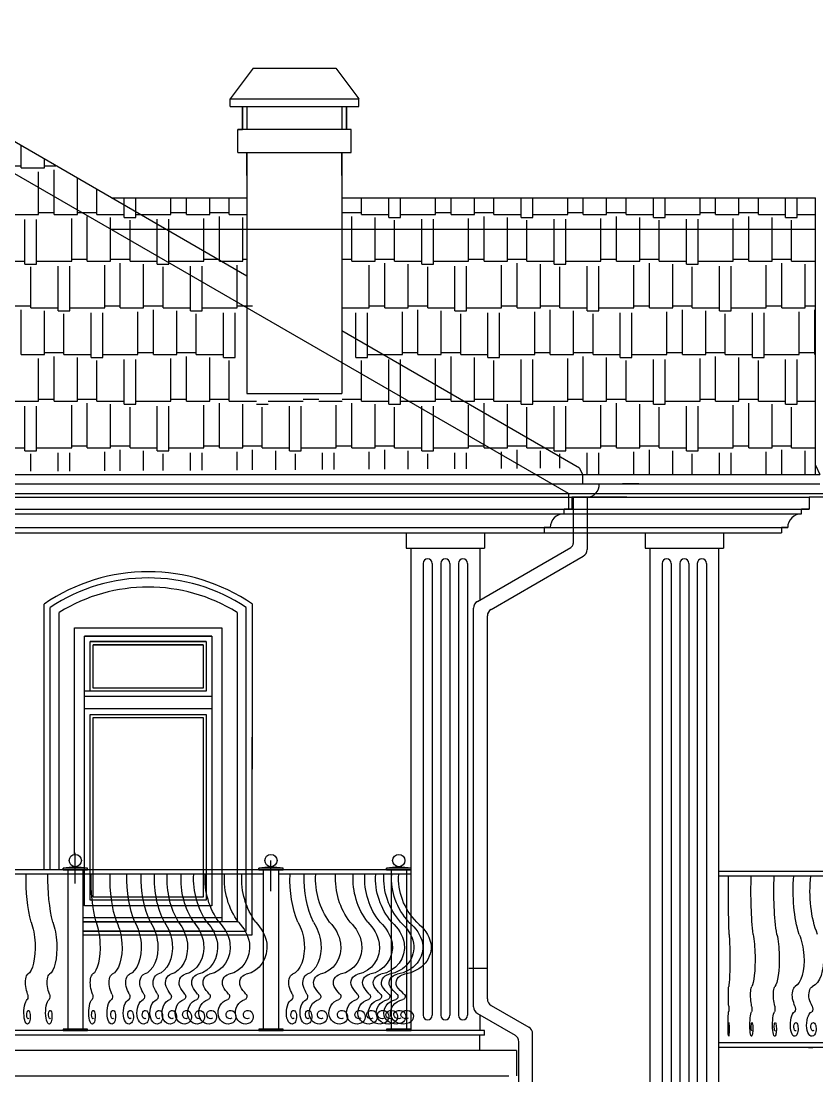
# Model space of a CAD drawing. Extents: x -133165 to 20117, y 15722 to 63536.
# Drawn here: x -30201 to -25006, y 51679 to 58565 of the extents above; entities that cross this region are included whole.
import ezdxf

# ---------------------------------------------------------------- set-up
doc = ezdxf.new("R2010")
doc.units = 0
doc.layers.get('0').update_dxf_attribs({"linetype": 'CONTINUOUS'})
for name, color, linetype in [('BALUSTRADE', 60, 'CONTINUOUS'), ('DOORS', 32, 'CONTINUOUS'), ('FRIZ', 173, 'CONTINUOUS'), ('HATCH', 8, 'CONTINUOUS'), ('WALL', 5, 'CONTINUOUS')]:
    doc.layers.add(name, color=color, linetype=linetype)

# ---------------------------------------------------------------- blocks, each defined once
blk = doc.blocks.new('*X107')
at = {"linetype": 'CONTINUOUS', "ltscale": 10}
for p, q in [((-28042.4, 56997.6), (-28042.4, 57204.6)), ((-27890, 56997.6), (-27890, 57204.6)), ((-27763, 56997.6), (-27763, 57204.6)), ((-27585.2, 56978.5), (-27585.2, 57204.6)), ((-27509, 56978.5), (-27509, 57204.6)), ((-27280.4, 56997.6), (-27280.4, 57204.6)), ((-27178.8, 56997.6), (-27178.8, 57204.6)), ((-27026.4, 56997.6), (-27026.4, 57204.6)), ((-26899.4, 56997.6), (-26899.4, 57204.6)), ((-26721.6, 56978.5), (-26721.6, 57204.6)), ((-26645.4, 56978.5), (-26645.4, 57204.6)), ((-26416.8, 56997.6), (-26416.8, 57204.6)), ((-26315.2, 56997.6), (-26315.2, 57204.6)), ((-26162.8, 56997.6), (-26162.8, 57204.6)), ((-26035.8, 56997.6), (-26035.8, 57204.6)), ((-25858, 56978.5), (-25858, 57204.6)), ((-25781.8, 56978.5), (-25781.8, 57204.6)), ((-25553.2, 56997.6), (-25553.2, 57204.6)), ((-25451.6, 56997.6), (-25451.6, 57204.6)), ((-25299.2, 56997.6), (-25299.2, 57204.6)), ((-25172.2, 56997.6), (-25172.2, 57204.6)), ((-28106.9, 57010.3), (-28042.4, 57010.3)), ((-28042.4, 56997.6), (-27890, 56997.6)), ((-27928.1, 56692.8), (-27928.1, 56972.2)), ((-27890, 57010.3), (-27763, 57010.3)), ((-27826.5, 56692.8), (-27826.5, 56984.9)), ((-27763, 56997.6), (-27585.2, 56997.6)), ((-27674.1, 56692.8), (-27674.1, 56978.5)), ((-27585.2, 56978.5), (-27509, 56978.5)), ((-27547.1, 56692.8), (-27547.1, 56959.5)), ((-27509, 56997.6), (-27280.4, 56997.6)), ((-27369.3, 56673.7), (-27369.3, 56965.8)), ((-27293.1, 56673.7), (-27293.1, 56965.8)), ((-27280.4, 57010.3), (-27178.8, 57010.3)), ((-27178.8, 56997.6), (-27026.4, 56997.6)), ((-27064.5, 56692.8), (-27064.5, 56972.2)), ((-27026.4, 57010.3), (-26899.4, 57010.3)), ((-26962.9, 56692.8), (-26962.9, 56984.9)), ((-26899.4, 56997.6), (-26721.6, 56997.6)), ((-26810.5, 56692.8), (-26810.5, 56978.5)), ((-26721.6, 56978.5), (-26645.4, 56978.5)), ((-26683.5, 56692.8), (-26683.5, 56959.5)), ((-26645.4, 56997.6), (-26416.8, 56997.6)), ((-26505.7, 56673.7), (-26505.7, 56965.8)), ((-26429.5, 56673.7), (-26429.5, 56965.8)), ((-26416.8, 57010.3), (-26315.2, 57010.3)), ((-26315.2, 56997.6), (-26162.8, 56997.6)), ((-26200.9, 56692.8), (-26200.9, 56972.2)), ((-26162.8, 57010.3), (-26035.8, 57010.3)), ((-26099.3, 56692.8), (-26099.3, 56984.9)), ((-26035.8, 56997.6), (-25858, 56997.6)), ((-25946.9, 56692.8), (-25946.9, 56978.5)), ((-25858, 56978.5), (-25781.8, 56978.5)), ((-25819.9, 56692.8), (-25819.9, 56959.5)), ((-25781.8, 56997.6), (-25553.2, 56997.6)), ((-25642.1, 56673.7), (-25642.1, 56965.8)), ((-25565.9, 56673.7), (-25565.9, 56965.8)), ((-25553.2, 57010.3), (-25451.6, 57010.3)), ((-25451.6, 56997.6), (-25299.2, 56997.6)), ((-25337.3, 56692.8), (-25337.3, 56972.2)), ((-25299.2, 57010.3), (-25172.2, 57010.3)), ((-25235.7, 56692.8), (-25235.7, 56984.9)), ((-25172.2, 56997.6), (-25016.3, 56997.6)), ((-25083.3, 56692.8), (-25083.3, 56978.5)), ((-28106.9, 56692.8), (-27928.1, 56692.8)), ((-27928.1, 56705.5), (-27826.5, 56705.5)), ((-27826.5, 56692.8), (-27674.1, 56692.8)), ((-27674.1, 56705.5), (-27547.1, 56705.5)), ((-27610.6, 56388), (-27610.6, 56680.1)), ((-27547.1, 56692.8), (-27369.3, 56692.8)), ((-27458.2, 56388), (-27458.2, 56673.7)), ((-27369.3, 56673.7), (-27293.1, 56673.7)), ((-27293.1, 56692.8), (-27064.5, 56692.8)), ((-27064.5, 56705.5), (-26962.9, 56705.5)), ((-26962.9, 56692.8), (-26810.5, 56692.8)), ((-26810.5, 56705.5), (-26683.5, 56705.5)), ((-26747, 56388), (-26747, 56680.1)), ((-26683.5, 56692.8), (-26505.7, 56692.8)), ((-26594.6, 56388), (-26594.6, 56673.7)), ((-26505.7, 56673.7), (-26429.5, 56673.7)), ((-26429.5, 56692.8), (-26200.9, 56692.8)), ((-26200.9, 56705.5), (-26099.3, 56705.5)), ((-26099.3, 56692.8), (-25946.9, 56692.8)), ((-25946.9, 56705.5), (-25819.9, 56705.5)), ((-25883.4, 56388), (-25883.4, 56680.1)), ((-25819.9, 56692.8), (-25642.1, 56692.8)), ((-25731, 56388), (-25731, 56673.7)), ((-25642.1, 56673.7), (-25565.9, 56673.7)), ((-25565.9, 56692.8), (-25337.3, 56692.8)), ((-25337.3, 56705.5), (-25235.7, 56705.5)), ((-25235.7, 56692.8), (-25083.3, 56692.8)), ((-25083.3, 56705.5), (-25016.3, 56705.5)), ((-25019.8, 56388), (-25019.8, 56680.1)), ((-28017, 56490.2), (-28017, 56661.1)), ((-27940.8, 56446.2), (-27940.8, 56661.1)), ((-27712.2, 56388), (-27712.2, 56667.4)), ((-27331.2, 56388), (-27331.2, 56654.7)), ((-27153.4, 56368.9), (-27153.4, 56661.1)), ((-27077.2, 56368.9), (-27077.2, 56661.1)), ((-26848.6, 56388), (-26848.6, 56667.4)), ((-26467.6, 56388), (-26467.6, 56654.7)), ((-26289.8, 56368.9), (-26289.8, 56661.1)), ((-26213.6, 56368.9), (-26213.6, 56661.1)), ((-25985, 56388), (-25985, 56667.4)), ((-25604, 56388), (-25604, 56654.7)), ((-25426.2, 56368.9), (-25426.2, 56661.1)), ((-25350, 56368.9), (-25350, 56661.1)), ((-25121.4, 56388), (-25121.4, 56667.4)), ((-27712.2, 56400.7), (-27610.6, 56400.7)), ((-27458.2, 56400.7), (-27331.2, 56400.7)), ((-26848.6, 56400.7), (-26747, 56400.7)), ((-26594.6, 56400.7), (-26467.6, 56400.7)), ((-25985, 56400.7), (-25883.4, 56400.7)), ((-25731, 56400.7), (-25604, 56400.7)), ((-25121.4, 56400.7), (-25019.8, 56400.7)), ((-27840, 56388), (-27712.2, 56388)), ((-27724.9, 56321.5), (-27724.9, 56356.2)), ((-27610.6, 56388), (-27458.2, 56388)), ((-27496.3, 56189.5), (-27496.3, 56362.6)), ((-27394.7, 56130.9), (-27394.7, 56375.3)), ((-27331.2, 56388), (-27153.4, 56388)), ((-27242.3, 56083.2), (-27242.3, 56368.9)), ((-27153.4, 56368.9), (-27077.2, 56368.9)), ((-27115.3, 56083.2), (-27115.3, 56349.9)), ((-27077.2, 56388), (-26848.6, 56388)), ((-26937.5, 56064.1), (-26937.5, 56356.2)), ((-26861.3, 56064.1), (-26861.3, 56356.2)), ((-26747, 56388), (-26594.6, 56388)), ((-26632.7, 56083.2), (-26632.7, 56362.6)), ((-26531.1, 56083.2), (-26531.1, 56375.3)), ((-26467.6, 56388), (-26289.8, 56388)), ((-26378.7, 56083.2), (-26378.7, 56368.9)), ((-26289.8, 56368.9), (-26213.6, 56368.9)), ((-26251.7, 56083.2), (-26251.7, 56349.9)), ((-26213.6, 56388), (-25985, 56388)), ((-26073.9, 56064.1), (-26073.9, 56356.2)), ((-25997.7, 56064.1), (-25997.7, 56356.2)), ((-25883.4, 56388), (-25731, 56388)), ((-25769.1, 56083.2), (-25769.1, 56362.6)), ((-25667.5, 56083.2), (-25667.5, 56375.3)), ((-25604, 56388), (-25426.2, 56388)), ((-25515.1, 56083.2), (-25515.1, 56368.9)), ((-25426.2, 56368.9), (-25350, 56368.9)), ((-25388.1, 56083.2), (-25388.1, 56349.9)), ((-25350, 56388), (-25121.4, 56388)), ((-25210.3, 56064.1), (-25210.3, 56356.2)), ((-25134.1, 56064.1), (-25134.1, 56356.2)), ((-25019.8, 56388), (-25016.3, 56388)), ((-27312.1, 56083.2), (-27242.3, 56083.2)), ((-27242.3, 56095.9), (-27115.3, 56095.9)), ((-27178.8, 56006.2), (-27178.8, 56070.5)), ((-27115.3, 56083.2), (-26937.5, 56083.2)), ((-27026.4, 55918.2), (-27026.4, 56064.1)), ((-26937.5, 56064.1), (-26861.3, 56064.1)), ((-26861.3, 56083.2), (-26632.7, 56083.2)), ((-26632.7, 56095.9), (-26531.1, 56095.9)), ((-26531.1, 56083.2), (-26378.7, 56083.2)), ((-26416.8, 55778.4), (-26416.8, 56057.8)), ((-26378.7, 56095.9), (-26251.7, 56095.9)), ((-26315.2, 55778.4), (-26315.2, 56070.5)), ((-26251.7, 56083.2), (-26073.9, 56083.2)), ((-26162.8, 55778.4), (-26162.8, 56064.1)), ((-26073.9, 56064.1), (-25997.7, 56064.1)), ((-25997.7, 56083.2), (-25769.1, 56083.2)), ((-25769.1, 56095.9), (-25667.5, 56095.9)), ((-25667.5, 56083.2), (-25515.1, 56083.2)), ((-25553.2, 55778.4), (-25553.2, 56057.8)), ((-25515.1, 56095.9), (-25388.1, 56095.9)), ((-25451.6, 55778.4), (-25451.6, 56070.5)), ((-25388.1, 56083.2), (-25210.3, 56083.2)), ((-25299.2, 55778.4), (-25299.2, 56064.1)), ((-25210.3, 56064.1), (-25134.1, 56064.1)), ((-25134.1, 56083.2), (-25016.3, 56083.2)), ((-26899.4, 55844.9), (-26899.4, 56045.1)), ((-26721.6, 55759.3), (-26721.6, 56051.4)), ((-26645.4, 55759.3), (-26645.4, 56051.4)), ((-26035.8, 55778.4), (-26035.8, 56045.1)), ((-25858, 55759.3), (-25858, 56051.4)), ((-25781.8, 55759.3), (-25781.8, 56051.4)), ((-25172.2, 55778.4), (-25172.2, 56045.1)), ((-26784.2, 55778.4), (-26721.6, 55778.4)), ((-26645.4, 55778.4), (-26416.8, 55778.4)), ((-26416.8, 55791.1), (-26315.2, 55791.1)), ((-26315.2, 55778.4), (-26162.8, 55778.4)), ((-26162.8, 55791.1), (-26035.8, 55791.1)), ((-26035.8, 55778.4), (-25858, 55778.4)), ((-25781.8, 55778.4), (-25553.2, 55778.4)), ((-25553.2, 55791.1), (-25451.6, 55791.1)), ((-25451.6, 55778.4), (-25299.2, 55778.4)), ((-25299.2, 55791.1), (-25172.2, 55791.1)), ((-25172.2, 55778.4), (-25016.3, 55778.4)), ((-26721.6, 55759.3), (-26645.4, 55759.3)), ((-26683.5, 55720.3), (-26683.5, 55740.3)), ((-26505.7, 55604.5), (-26505.7, 55746.7)), ((-26429.5, 55604.5), (-26429.5, 55746.7)), ((-26200.9, 55604.5), (-26200.9, 55753)), ((-26099.3, 55604.5), (-26099.3, 55765.7)), ((-25946.9, 55604.5), (-25946.9, 55759.3)), ((-25858, 55759.3), (-25781.8, 55759.3)), ((-25819.9, 55604.5), (-25819.9, 55740.3)), ((-25642.1, 55604.5), (-25642.1, 55746.7)), ((-25565.9, 55604.5), (-25565.9, 55746.7)), ((-25337.3, 55604.5), (-25337.3, 55753)), ((-25235.7, 55604.5), (-25235.7, 55765.7)), ((-25083.3, 55604.5), (-25083.3, 55759.3))]:
    blk.add_line(p, q, dxfattribs=at)
blk = doc.blocks.new('*X131')
at = {"linetype": 'CONTINUOUS', "ltscale": 10}
for p, q in [((-28105.9, 57302.4), (-28105.9, 57411)), ((-27978.9, 57302.4), (-27978.9, 57411)), ((-27801.1, 57283.3), (-27801.1, 57411)), ((-27724.9, 57283.3), (-27724.9, 57411)), ((-27496.3, 57302.4), (-27496.3, 57411)), ((-27394.7, 57302.4), (-27394.7, 57411)), ((-27242.3, 57302.4), (-27242.3, 57411)), ((-27115.3, 57302.4), (-27115.3, 57411)), ((-26937.5, 57283.3), (-26937.5, 57411)), ((-26861.3, 57283.3), (-26861.3, 57411)), ((-26632.7, 57302.4), (-26632.7, 57411)), ((-26531.1, 57302.4), (-26531.1, 57411)), ((-26378.7, 57302.4), (-26378.7, 57411)), ((-26251.7, 57302.4), (-26251.7, 57411)), ((-26073.9, 57283.3), (-26073.9, 57411)), ((-25997.7, 57283.3), (-25997.7, 57411)), ((-25769.1, 57302.4), (-25769.1, 57411)), ((-25667.5, 57302.4), (-25667.5, 57411)), ((-25515.1, 57302.4), (-25515.1, 57411)), ((-25388.1, 57302.4), (-25388.1, 57411)), ((-25210.3, 57283.3), (-25210.3, 57411)), ((-25134.1, 57283.3), (-25134.1, 57411)), ((-28106.9, 57302.4), (-28105.9, 57302.4)), ((-28105.9, 57315.1), (-27978.9, 57315.1)), ((-27978.9, 57302.4), (-27801.1, 57302.4)), ((-27724.9, 57302.4), (-27496.3, 57302.4)), ((-27496.3, 57315.1), (-27394.7, 57315.1)), ((-27394.7, 57302.4), (-27242.3, 57302.4)), ((-27242.3, 57315.1), (-27115.3, 57315.1)), ((-27115.3, 57302.4), (-26937.5, 57302.4)), ((-26861.3, 57302.4), (-26632.7, 57302.4)), ((-26632.7, 57315.1), (-26531.1, 57315.1)), ((-26531.1, 57302.4), (-26378.7, 57302.4)), ((-26378.7, 57315.1), (-26251.7, 57315.1)), ((-26251.7, 57302.4), (-26073.9, 57302.4)), ((-25997.7, 57302.4), (-25769.1, 57302.4)), ((-25769.1, 57315.1), (-25667.5, 57315.1)), ((-25667.5, 57302.4), (-25515.1, 57302.4)), ((-25515.1, 57315.1), (-25388.1, 57315.1)), ((-25388.1, 57302.4), (-25210.3, 57302.4)), ((-25134.1, 57302.4), (-25016.3, 57302.4)), ((-28042.4, 57204.6), (-28042.4, 57289.7)), ((-27890, 57204.6), (-27890, 57283.3)), ((-27801.1, 57283.3), (-27724.9, 57283.3)), ((-27763, 57204.6), (-27763, 57264.3)), ((-27585.2, 57204.6), (-27585.2, 57270.7)), ((-27509, 57204.6), (-27509, 57270.7)), ((-27280.4, 57204.6), (-27280.4, 57277)), ((-27178.8, 57204.6), (-27178.8, 57289.7)), ((-27026.4, 57204.6), (-27026.4, 57283.3)), ((-26937.5, 57283.3), (-26861.3, 57283.3)), ((-26899.4, 57204.6), (-26899.4, 57264.3)), ((-26721.6, 57204.6), (-26721.6, 57270.7)), ((-26645.4, 57204.6), (-26645.4, 57270.7)), ((-26416.8, 57204.6), (-26416.8, 57277)), ((-26315.2, 57204.6), (-26315.2, 57289.7)), ((-26162.8, 57204.6), (-26162.8, 57283.3)), ((-26073.9, 57283.3), (-25997.7, 57283.3)), ((-26035.8, 57204.6), (-26035.8, 57264.3)), ((-25858, 57204.6), (-25858, 57270.7)), ((-25781.8, 57204.6), (-25781.8, 57270.7)), ((-25553.2, 57204.6), (-25553.2, 57277)), ((-25451.6, 57204.6), (-25451.6, 57289.7)), ((-25299.2, 57204.6), (-25299.2, 57283.3)), ((-25210.3, 57283.3), (-25134.1, 57283.3)), ((-25172.2, 57204.6), (-25172.2, 57264.3))]:
    blk.add_line(p, q, dxfattribs=at)
blk = doc.blocks.new('*X132')
at = {"linetype": 'CONTINUOUS', "ltscale": 10}
for p, q in [((-29236.2, 57194.1), (-29236.2, 57204.6)), ((-29007.6, 57062.1), (-29007.6, 57204.6)), ((-28906, 57003.4), (-28906, 57204.6)), ((-28753.6, 56997.6), (-28753.6, 57204.6)), ((-28917.9, 57010.3), (-28906, 57010.3)), ((-28895.9, 56997.6), (-28753.6, 56997.6)), ((-28791.7, 56937.4), (-28791.7, 56972.2)), ((-28753.6, 57010.3), (-28726.9, 57010.3))]:
    blk.add_line(p, q, dxfattribs=at)
blk = doc.blocks.new('*X133')
at = {"linetype": 'CONTINUOUS', "ltscale": 10}
for p, q in [((-29528.3, 57362.7), (-29528.3, 57411)), ((-29452.1, 57318.7), (-29452.1, 57411)), ((-29223.5, 57302.4), (-29223.5, 57411)), ((-29121.9, 57302.4), (-29121.9, 57411)), ((-28969.5, 57302.4), (-28969.5, 57411)), ((-28842.5, 57302.4), (-28842.5, 57411)), ((-29423.8, 57302.4), (-29223.5, 57302.4)), ((-29223.5, 57315.1), (-29121.9, 57315.1)), ((-29121.9, 57302.4), (-28969.5, 57302.4)), ((-28969.5, 57315.1), (-28842.5, 57315.1)), ((-28842.5, 57302.4), (-28726.9, 57302.4)), ((-29312.4, 57238.1), (-29312.4, 57270.7)), ((-29236.2, 57204.6), (-29236.2, 57270.7)), ((-29007.6, 57204.6), (-29007.6, 57277)), ((-28906, 57204.6), (-28906, 57289.7)), ((-28753.6, 57204.6), (-28753.6, 57283.4))]:
    blk.add_line(p, q, dxfattribs=at)
blk = doc.blocks.new('A$C5A567AD7')
at = {"layer": 'WALL', "color": 251, "ltscale": 100, "const_width": 10}
blk.add_lwpolyline([(89.3, 0, -0.185604), (4.2, -271.8, 0.164154), (-62.6, -391.3, 0.401799), (62.1, -567.2, -0.487781), (98, -636.6, -0.054114), (64.8, -679.6, 0.566041), (70, -710.3, -0.405124), (126.7, -803.9, -0.498628), (38.7, -842.2, -0.46591), (30.4, -780.5, -0.316922), (68.1, -775.9, -0.956284), (45.2, -817.3)], format="xyb", dxfattribs=at)

msp = doc.modelspace()

# ---------------------------------------------------------------- linework, layer by layer
at = {"ltscale": 10}
for p, q in [((-28726.9, 56900), (-31610.4, 58564.8)), ((-26626.9, 55479.8), (-31606.9, 58355)), ((-28686.9, 58257.9), (-28836.9, 58057.9)), ((-28686.9, 58257.9), (-28146.9, 58257.6)), ((-28146.9, 58257.6), (-27996.9, 58057.6)), ((-28836.9, 58007.9), (-28836.9, 58057.9)), ((-28836.9, 58057.9), (-27996.9, 58057.6)), ((-27996.9, 58007.6), (-27996.9, 58057.6)), ((-28836.9, 58007.9), (-27996.9, 58007.6)), ((-28756.9, 57857.9), (-28756.9, 58007.9)), ((-28756.9, 58007.9), (-28756.9, 57857.9)), ((-28726.9, 58007.9), (-28726.9, 57857.9)), ((-28106.9, 58007.6), (-28106.9, 57857.6)), ((-28076.9, 57857.6), (-28076.9, 58007.6)), ((-28076.9, 58007.6), (-28076.9, 57857.6)), ((-28786.9, 57707.9), (-28786.9, 57857.9)), ((-28786.9, 57857.9), (-28756.9, 57857.9)), ((-28046.9, 57857.9), (-28786.9, 57857.9)), ((-28046.9, 57707.6), (-28046.9, 57857.6)), ((-30201.4, 57607.2), (-30201.4, 57751.3)), ((-28786.9, 57707.6), (-28046.9, 57707.6)), ((-28726.9, 57707.6), (-28726.9, 56134.3)), ((-28726.9, 57557.2), (-28726.9, 57707.2)), ((-28106.9, 57707.6), (-28106.9, 56134.3)), ((-28106.9, 57557.2), (-28106.9, 57707.2)), ((-30049, 57607.2), (-30049, 57663.3)), ((-30303, 57619.9), (-30201.4, 57619.9)), ((-30201.4, 57607.2), (-30049, 57607.2)), ((-30087.1, 57302.4), (-30087.1, 57581.8)), ((-30049, 57619.9), (-29973.7, 57619.9)), ((-29985.5, 57302.4), (-29985.5, 57594.5)), ((-29833.1, 57302.4), (-29833.1, 57538.7)), ((-29706.1, 57302.4), (-29706.1, 57465.4)), ((-29611.9, 57411), (-28726.9, 57411)), ((-29528.3, 57283.3), (-29528.3, 57362.7)), ((-28106.9, 57411), (-25016.3, 57411)), ((-25016.3, 55604.5), (-25016.3, 57411)), ((-30315.7, 57302.4), (-30087.1, 57302.4)), ((-30087.1, 57315.1), (-29985.5, 57315.1)), ((-29985.5, 57302.4), (-29833.1, 57302.4)), ((-29833.1, 57315.1), (-29706.1, 57315.1)), ((-29706.1, 57302.4), (-29528.3, 57302.4)), ((-29452.1, 57283.3), (-29452.1, 57318.7)), ((-29452.1, 57302.4), (-29423.8, 57302.4)), ((-30176, 56978.5), (-30176, 57270.6)), ((-30099.8, 56978.5), (-30099.8, 57270.6)), ((-29871.2, 56997.6), (-29871.2, 57277)), ((-29769.6, 56997.6), (-29769.6, 57289.7)), ((-29617.2, 56997.6), (-29617.2, 57283.3)), ((-29528.3, 57283.3), (-29452.1, 57283.3)), ((-29490.2, 56997.6), (-29490.2, 57264.3)), ((-29312.4, 56978.5), (-29312.4, 57238.1)), ((-25016.3, 57204.6), (-29614.4, 57204.6)), ((-29236.2, 56978.5), (-29236.2, 57194.1)), ((-29007.6, 56997.6), (-29007.6, 57062.1)), ((-30353.8, 56997.6), (-30176, 56997.6)), ((-30176, 56978.5), (-30099.8, 56978.5)), ((-30137.9, 56692.8), (-30137.9, 56959.5)), ((-30099.8, 56997.6), (-29871.2, 56997.6)), ((-29960.1, 56673.8), (-29960.1, 56965.8)), ((-29883.9, 56673.8), (-29883.9, 56965.8)), ((-29871.2, 57010.3), (-29769.6, 57010.3)), ((-29769.6, 56997.6), (-29617.2, 56997.6)), ((-29655.3, 56692.8), (-29655.3, 56972.2)), ((-29617.2, 57010.3), (-29490.2, 57010.3)), ((-29553.7, 56692.8), (-29553.7, 56984.9)), ((-29490.2, 56997.6), (-29312.4, 56997.6)), ((-29401.3, 56692.8), (-29401.3, 56978.5)), ((-29312.4, 56978.5), (-29236.2, 56978.5)), ((-29274.3, 56692.8), (-29274.3, 56959.5)), ((-29236.2, 56997.6), (-29007.6, 56997.6)), ((-29096.5, 56673.8), (-29096.5, 56965.8)), ((-29020.3, 56673.8), (-29020.3, 56965.8)), ((-29007.6, 57010.3), (-28917.9, 57010.3)), ((-28906, 56997.6), (-28906, 57003.4)), ((-28906, 56997.6), (-28895.9, 56997.6)), ((-28791.7, 56692.8), (-28791.7, 56937.4)), ((-30264.9, 56705.5), (-30137.9, 56705.5)), ((-30201.4, 56388), (-30201.4, 56680.1)), ((-30137.9, 56692.8), (-29960.1, 56692.8)), ((-30049, 56388), (-30049, 56673.8)), ((-29960.1, 56673.8), (-29883.9, 56673.8)), ((-29883.9, 56692.8), (-29655.3, 56692.8)), ((-29655.3, 56705.5), (-29553.7, 56705.5)), ((-29553.7, 56692.8), (-29401.3, 56692.8)), ((-29401.3, 56705.5), (-29274.3, 56705.5)), ((-29337.8, 56388), (-29337.8, 56680.1)), ((-29274.3, 56692.8), (-29096.5, 56692.8)), ((-29185.4, 56388), (-29185.4, 56673.8)), ((-29096.5, 56673.8), (-29020.3, 56673.8)), ((-29020.3, 56692.8), (-28791.7, 56692.8)), ((-28791.7, 56705.5), (-28690.1, 56705.5)), ((-29922, 56388), (-29922, 56654.7)), ((-29744.2, 56368.9), (-29744.2, 56661)), ((-29668, 56368.9), (-29668, 56661)), ((-29439.4, 56388), (-29439.4, 56667.4)), ((-29058.4, 56388), (-29058.4, 56654.7)), ((-28880.6, 56368.9), (-28880.6, 56661)), ((-28804.4, 56368.9), (-28804.4, 56661)), ((-26556.9, 55647.2), (-28106.9, 56542.1)), ((-28017, 56368.9), (-28017, 56490.2)), ((-30049, 56400.7), (-29922, 56400.7)), ((-29439.4, 56400.7), (-29337.8, 56400.7)), ((-29185.4, 56400.7), (-29058.4, 56400.7)), ((-27940.8, 56368.9), (-27940.8, 56446.2)), ((-30201.4, 56388), (-30049, 56388)), ((-30087.1, 56083.2), (-30087.1, 56362.6)), ((-29985.5, 56083.2), (-29985.5, 56375.3)), ((-29922, 56388), (-29744.2, 56388)), ((-29833.1, 56083.2), (-29833.1, 56368.9)), ((-29744.2, 56368.9), (-29668, 56368.9)), ((-29706.1, 56083.2), (-29706.1, 56349.9)), ((-29668, 56388), (-29439.4, 56388)), ((-29528.3, 56064.2), (-29528.3, 56356.2)), ((-29452.1, 56064.2), (-29452.1, 56356.2)), ((-29337.8, 56388), (-29185.4, 56388)), ((-29223.5, 56083.2), (-29223.5, 56362.6)), ((-29121.9, 56083.2), (-29121.9, 56375.3)), ((-29058.4, 56388), (-28880.6, 56388)), ((-28969.5, 56083.2), (-28969.5, 56368.9)), ((-28880.6, 56368.9), (-28804.4, 56368.9)), ((-28842.5, 56083.2), (-28842.5, 56349.9)), ((-28017, 56368.9), (-27940.8, 56368.9)), ((-27978.9, 56083.2), (-27978.9, 56349.9)), ((-27940.8, 56388), (-27840, 56388)), ((-27801.1, 56064.2), (-27801.1, 56356.2)), ((-27724.9, 56064.2), (-27724.9, 56321.5)), ((-28726.9, 56134.3), (-28106.9, 56134.3)), ((-27496.3, 56083.2), (-27496.3, 56189.5)), ((-27394.7, 56083.2), (-27394.7, 56130.9)), ((-30315.7, 56083.2), (-30087.1, 56083.2)), ((-30087.1, 56095.9), (-29985.5, 56095.9)), ((-29985.5, 56083.2), (-29833.1, 56083.2)), ((-29871.2, 55778.4), (-29871.2, 56057.8)), ((-29833.1, 56095.9), (-29706.1, 56095.9)), ((-29769.6, 55778.4), (-29769.6, 56070.5)), ((-29706.1, 56083.2), (-29528.3, 56083.2)), ((-29617.2, 55778.4), (-29617.2, 56064.2)), ((-29528.3, 56064.2), (-29452.1, 56064.2)), ((-29452.1, 56083.2), (-29223.5, 56083.2)), ((-29223.5, 56095.9), (-29121.9, 56095.9)), ((-29121.9, 56083.2), (-28969.5, 56083.2)), ((-29007.6, 55778.4), (-29007.6, 56057.8)), ((-28969.5, 56095.9), (-28842.5, 56095.9)), ((-28906, 55778.4), (-28906, 56070.5)), ((-28842.5, 56083.2), (-28664.7, 56083.2)), ((-28753.6, 55778.4), (-28753.6, 56064.2)), ((-28664.7, 56064.2), (-28588.5, 56064.2)), ((-28588.5, 56083.2), (-28359.9, 56083.2)), ((-28359.9, 56095.9), (-28258.3, 56095.9)), ((-28258.3, 56083.2), (-28105.9, 56083.2)), ((-28144, 55778.4), (-28144, 56057.8)), ((-28105.9, 56095.9), (-27978.9, 56095.9)), ((-28042.4, 55778.4), (-28042.4, 56070.5)), ((-27978.9, 56083.2), (-27801.1, 56083.2)), ((-27890, 55778.4), (-27890, 56064.2)), ((-27801.1, 56064.2), (-27724.9, 56064.2)), ((-27724.9, 56083.2), (-27496.3, 56083.2)), ((-27496.3, 56095.9), (-27394.7, 56095.9)), ((-27394.7, 56083.2), (-27312.1, 56083.2)), ((-27280.4, 55778.4), (-27280.4, 56057.8)), ((-30176, 55759.3), (-30176, 56051.4)), ((-30099.8, 55759.3), (-30099.8, 56051.4)), ((-29490.2, 55778.4), (-29490.2, 56045.1)), ((-29312.4, 55759.3), (-29312.4, 56051.4)), ((-29236.2, 55759.3), (-29236.2, 56051.4)), ((-28626.6, 55778.4), (-28626.6, 56045.1)), ((-28448.8, 55759.3), (-28448.8, 56051.4)), ((-28372.6, 55759.3), (-28372.6, 56051.4)), ((-27763, 55778.4), (-27763, 56045.1)), ((-27585.2, 55759.3), (-27585.2, 56051.4)), ((-27509, 55759.3), (-27509, 56051.4)), ((-27178.8, 55778.4), (-27178.8, 56006.2)), ((-27026.4, 55778.4), (-27026.4, 55918.2)), ((-30353.8, 55778.4), (-30176, 55778.4)), ((-30099.8, 55778.4), (-29871.2, 55778.4)), ((-29871.2, 55791.1), (-29769.6, 55791.1)), ((-29769.6, 55778.4), (-29617.2, 55778.4)), ((-29617.2, 55791.1), (-29490.2, 55791.1)), ((-29490.2, 55778.4), (-29312.4, 55778.4)), ((-29236.2, 55778.4), (-29007.6, 55778.4)), ((-29007.6, 55791.1), (-28906, 55791.1)), ((-28906, 55778.4), (-28753.6, 55778.4)), ((-28753.6, 55791.1), (-28626.6, 55791.1)), ((-28626.6, 55778.4), (-28448.8, 55778.4)), ((-28372.6, 55778.4), (-28144, 55778.4)), ((-28144, 55791.1), (-28042.4, 55791.1)), ((-28042.4, 55778.4), (-27890, 55778.4)), ((-27890, 55791.1), (-27763, 55791.1)), ((-27763, 55778.4), (-27585.2, 55778.4)), ((-27509, 55778.4), (-27280.4, 55778.4)), ((-27280.4, 55791.1), (-27178.8, 55791.1)), ((-27178.8, 55778.4), (-27026.4, 55778.4)), ((-27026.4, 55791.1), (-26899.4, 55791.1)), ((-26899.4, 55778.4), (-26899.4, 55844.9)), ((-26899.4, 55778.4), (-26784.2, 55778.4)), ((-30176, 55759.3), (-30099.8, 55759.3)), ((-30137.9, 55625.5), (-30137.9, 55740.3)), ((-29960.1, 55626.6), (-29960.1, 55746.7)), ((-29883.9, 55627.1), (-29883.9, 55746.7)), ((-29655.3, 55628.4), (-29655.3, 55753)), ((-29553.7, 55629.1), (-29553.7, 55765.7)), ((-29401.3, 55630), (-29401.3, 55759.3)), ((-29312.4, 55759.3), (-29236.2, 55759.3)), ((-29274.3, 55630.8), (-29274.3, 55740.3)), ((-29096.5, 55631.8), (-29096.5, 55746.7)), ((-29020.3, 55632.3), (-29020.3, 55746.7)), ((-28791.7, 55633.7), (-28791.7, 55753)), ((-28690.1, 55634.3), (-28690.1, 55765.7)), ((-28537.7, 55635.2), (-28537.7, 55759.3)), ((-28448.8, 55759.3), (-28372.6, 55759.3)), ((-28410.7, 55636), (-28410.7, 55740.3)), ((-28232.9, 55637), (-28232.9, 55746.7)), ((-28156.7, 55637.5), (-28156.7, 55746.7)), ((-27928.1, 55638.9), (-27928.1, 55753)), ((-27826.5, 55639.5), (-27826.5, 55765.7)), ((-27674.1, 55640.4), (-27674.1, 55759.3)), ((-27585.2, 55759.3), (-27509, 55759.3)), ((-27547.1, 55641.2), (-27547.1, 55740.3)), ((-27369.3, 55642.3), (-27369.3, 55746.7)), ((-27293.1, 55642.7), (-27293.1, 55746.7)), ((-27064.5, 55644.1), (-27064.5, 55753)), ((-26962.9, 55644.7), (-26962.9, 55765.7)), ((-26810.5, 55645.7), (-26810.5, 55759.3)), ((-26683.5, 55646.4), (-26683.5, 55720.3)), ((-26556.9, 55647.2), (-26536.2, 55604.5)), ((-25016.3, 55666.5), (-24986.2, 55604.5)), ((-45682.6, 55604.5), (-24986.2, 55604.5)), ((-26536.2, 55604.5), (-26536.2, 55543.2)), ((-44437.6, 55543.2), (-24986.2, 55543.2)), ((-26168.3, 55543.2), (-26276.2, 55543.2)), ((-45611.9, 55456.7), (-25056.9, 55456.7)), ((-44346.9, 55479.8), (-24901, 55479.8)), ((-26626.9, 55479.8), (-26626.9, 55378.2)), ((-26606.9, 55456.7), (-26606.9, 55378.2)), ((-26246.8, 55456.7), (-26606.9, 55456.7)), ((-26596.7, 55457.7), (-26596.7, 55155)), ((-26488.8, 55456.7), (-26596.7, 55456.7)), ((-26506.7, 55457.7), (-26506.7, 55114.6)), ((-25056.9, 55456.7), (-25056.9, 55378.2)), ((-24956.8, 55456.7), (-25056.9, 55456.7)), ((-45561.9, 55378.2), (-25106.9, 55378.2)), ((-44296.7, 55378.2), (-25056.9, 55378.2)), ((-26606.9, 55378.2), (-26656.9, 55378.2)), ((-26656.9, 55348.2), (-26656.9, 55378.2)), ((-25056.9, 55378.2), (-25106.9, 55378.2)), ((-25106.9, 55348.2), (-25106.9, 55378.2)), ((-45561.9, 55348.2), (-25106.9, 55348.2)), ((-45431.9, 55258.2), (-25236.9, 55258.2)), ((-26746.9, 55258.2), (-26786.9, 55258.2)), ((-26786.9, 55258.2), (-26786.9, 55224.2)), ((-26786.9, 55258.2), (-26746.9, 55258.2)), ((-26786.9, 55258.2), (-26786.9, 55258.2)), ((-25196.9, 55258.2), (-25236.9, 55258.2)), ((-25236.9, 55258.2), (-25236.9, 55224.2)), ((-25236.9, 55258.2), (-25196.9, 55258.2)), ((-25236.9, 55258.2), (-25236.9, 55258.2)), ((-45431.9, 55224.2), (-25236.9, 55224.2)), ((-27686.9, 55224.2), (-27686.9, 55124.2)), ((-27176.9, 55224.2), (-27176.9, 55124.2)), ((-26126.9, 55224.2), (-26126.9, 55124.2)), ((-25616.9, 55224.2), (-25616.9, 55124.2)), ((-27686.9, 55124.2), (-27176.9, 55124.2)), ((-27656.9, 55124.2), (-27656.9, 51974.3)), ((-27222.4, 54776.4), (-26611.7, 55129)), ((-27206.9, 55124.2), (-27206.9, 54785.4)), ((-26126.9, 55124.2), (-25616.9, 55124.2)), ((-26096.9, 55124.2), (-26096.9, 48414.6)), ((-25646.9, 48414.6), (-25646.9, 55124.2)), ((-27576.9, 55024.2), (-27576.9, 52074.3)), ((-27516.9, 55024.2), (-27516.9, 52074.3)), ((-27461.9, 55024.2), (-27461.9, 52074.3)), ((-27401.9, 55024.2), (-27401.9, 52074.3)), ((-27346.9, 55024.2), (-27346.9, 52074.3)), ((-27286.9, 55024.2), (-27286.9, 52074.3)), ((-27132.4, 54724.5), (-26531.7, 55071.3)), ((-26016.9, 55024.2), (-26016.9, 48514.6)), ((-25956.9, 55024.2), (-25956.9, 48514.6)), ((-25901.9, 55024.2), (-25901.9, 48514.6)), ((-25841.9, 55024.2), (-25841.9, 48514.6)), ((-25786.9, 55024.2), (-25786.9, 48514.6)), ((-25726.9, 55024.2), (-25726.9, 48514.6)), ((-27247.4, 52129.7), (-27247.4, 54733.1)), ((-27157.4, 52181.7), (-27157.4, 54681.2)), ((-29847.3, 52934.3), (-29847.3, 53134.3)), ((-27656.9, 53024.6), (-31236.9, 53024.6)), ((-29897.3, 53024.6), (-31236.9, 53024.6)), ((-29850.3, 53044.6), (-29927.3, 53034.6)), ((-29767.3, 53034.6), (-29927.3, 53034.6)), ((-29927.3, 53024.6), (-29927.3, 53034.6)), ((-29767.3, 53024.6), (-29927.3, 53024.6)), ((-29897.3, 53024.6), (-29897.3, 51984.3)), ((-29767.3, 53034.6), (-29847.3, 53044.6)), ((-29797.3, 53024.6), (-29797.3, 51984.3)), ((-29767.3, 53024.6), (-29767.3, 53034.6)), ((-28573, 53044.6), (-28650, 53034.6)), ((-28490, 53034.6), (-28650, 53034.6)), ((-28650, 53024.6), (-28650, 53034.6)), ((-28490, 53024.6), (-28650, 53024.6)), ((-28620, 53024.6), (-28620, 51984.3)), ((-28570, 52884.6), (-28570, 53084.6)), ((-28490, 53034.6), (-28570, 53044.6)), ((-28520, 53024.6), (-28520, 51984.3)), ((-28490, 53024.6), (-28490, 53034.6)), ((-27738.7, 53044.6), (-27815.7, 53034.6)), ((-27655.7, 53034.6), (-27815.7, 53034.6)), ((-27815.7, 53024.6), (-27815.7, 53034.6)), ((-27655.7, 53024.6), (-27815.7, 53024.6)), ((-27785.7, 53024.6), (-27785.7, 51984.3)), ((-27655.7, 53034.6), (-27735.7, 53044.6)), ((-27685.7, 53024.6), (-27685.7, 51984.3)), ((-27655.7, 53024.6), (-27655.7, 53034.6)), ((-28620, 52994.6), (-31236.9, 52994.6)), ((-29897.3, 52994.6), (-31236.9, 52994.6)), ((-28620, 52994.6), (-29797.3, 52994.6)), ((-27656.9, 52994.6), (-28520, 52994.6)), ((-25646.9, 53014.6), (-24686.8, 53014.6)), ((-25646.9, 52984.6), (-24686.8, 52984.6)), ((-29797.3, 52684.6), (-28914.7, 52684.6)), ((-27157.4, 52380.8), (-27277.4, 52380.8)), ((-27132.4, 52138.4), (-26887, 51996.7)), ((-27222.4, 52086.4), (-26977, 51944.8)), ((-27206.9, 52077.5), (-27206.9, 51974.3)), ((-27176.9, 51974.3), (-43826.9, 51974.3)), ((-27176.9, 51944.3), (-43796.9, 51944.3)), ((-27206.9, 51844.6), (-27206.9, 51944.3)), ((-27176.9, 51944.3), (-27176.9, 51974.3)), ((-26862, 51570.8), (-26862, 51953.4)), ((-26952, 51622.8), (-26952, 51901.5)), ((-24651.9, 51894.3), (-25646.9, 51894.6)), ((-24681.9, 51864.6), (-25646.9, 51864.6)), ((-25061.9, 51864.6), (-25031.9, 51864.6)), ((-26966.9, 51844.6), (-44006.9, 51844.6)), ((-26966.9, 51844.6), (-26966.9, 51679.6)), ((-30916.9, 51678.6), (-27016.9, 51678.6))]:
    msp.add_line(p, q, dxfattribs=at)
for points in [[(-29767.3, 53034.6), (-29927.3, 53034.6), (-29927.3, 53024.6), (-29767.3, 53024.6)], [(-28490, 53034.6), (-28650, 53034.6), (-28650, 53024.6), (-28490, 53024.6)], [(-27655.7, 53034.6), (-27815.7, 53034.6), (-27815.7, 53024.6), (-27655.7, 53024.6)], [(-29767.3, 51984.3), (-29927.3, 51984.3), (-29927.3, 51974.3), (-29767.3, 51974.3)], [(-28490, 51984.3), (-28650, 51984.3), (-28650, 51974.3), (-28490, 51974.3)], [(-27655.7, 51984.3), (-27815.7, 51984.3), (-27815.7, 51974.3), (-27655.7, 51974.3)]]:
    msp.add_lwpolyline(points, close=True, dxfattribs=at)
for centre in [(-29847.3, 53084.6), (-28570, 53084.6), (-27735.7, 53084.6)]:
    msp.add_circle(centre, 40, dxfattribs=at)
for centre, radius, start, end in [((-26506.8, 55535.5), 78.9, 270, 5.56603), ((-26656.9, 55258.2), 90, 90, 180), ((-25106.9, 55258.2), 90, 90, 180), ((-26626.7, 55155), 30, 300, 0), ((-26556.7, 55114.6), 50, 300, 0), ((-27546.9, 55024.2), 30, 0, 180), ((-27431.9, 55024.2), 30, 0, 180), ((-27316.9, 55024.2), 30, 0, 180), ((-25986.9, 55024.2), 30, 0, 180), ((-25871.9, 55024.2), 30, 0, 180), ((-25756.9, 55024.2), 30, 0, 180), ((-27197.4, 54733.1), 50, 120, 180), ((-27107.4, 54681.2), 50, 120, 180), ((-27197.4, 52129.7), 50, 180, 240), ((-27107.4, 52181.7), 50, 180, 240), ((-27546.9, 52074.3), 30, 180, 0), ((-27431.9, 52074.3), 30, 180, 0), ((-27316.9, 52074.3), 30, 180, 0), ((-26912, 51953.4), 50, 0, 60), ((-27002, 51901.5), 50, 0, 60)]:
    msp.add_arc(centre, radius, start, end, dxfattribs=at)
at = {"ltscale": 10, "extrusion": (0, 0, -1)}
for centre, major_axis, ratio, start_param, end_param in [((-25560.4, 52885.7, -3.4), (0, 456.3), 0.0508, 4.041777, 4.930935), ((-25367.2, 52885.7, -3.4), (0, 456.3), 0.1524, 4.041777, 4.930935), ((-25195.8, 52885.7, -3.4), (0, 456.3), 0.2, 4.041777, 4.930935), ((-24978.7, 52885.7, -3.4), (0, 456.3), 0.4, 4.041777, 4.930935), ((-24823.3, 52885.7, -3.4), (0, 456.3), 0.5, 4.041777, 4.930935), ((-25587, 52419.5, -3.4), (0, 246.3), 0.0508, 0.735683, 1.386495), ((-25446.9, 52419.5, -3.4), (0, 246.3), 0.1524, 0.735683, 1.386495), ((-25300.3, 52419.5, -3.4), (0, 246.3), 0.2, 0.735683, 1.386495), ((-25187.8, 52419.5, -3.4), (0, 246.3), 0.4, 0.735683, 1.386495), ((-25583.7, 52438.3, -3.4), (0, 179.2), 0.0508, 1.423157, 2.951382), ((-25437, 52438.3, -3.4), (0, 179.2), 0.1524, 1.423157, 2.951382), ((-25287.4, 52438.3, -3.4), (0, 179.2), 0.2, 1.423157, 2.951382), ((-25161.9, 52438.3, -3.4), (0, 179.2), 0.4, 1.423157, 2.951382), ((-25052.2, 52438.3, -3.4), (0, 179.2), 0.5, 1.423157, 2.951382), ((-25581.4, 52206.3, -3.4), (0, 57), 0.0508, 4.282126, 6.097425), ((-25430.2, 52206.3, -3.4), (0, 57), 0.1524, 4.282126, 6.097425), ((-25278.5, 52206.3, -3.4), (0, 57), 0.2, 4.282126, 6.097425), ((-25144.1, 52206.3, -3.4), (0, 57), 0.4, 4.282126, 6.097425), ((-25030, 52206.3, -3.4), (0, 57), 0.5, 4.282126, 6.097425), ((-25571.5, 52333.6, -3.4), (0, 289.2), 0.0508, 3.946678, 4.162923), ((-25582.8, 52117.3, -3.4), (0, 20.9), 0.0508, 0.709643, 2.769944), ((-25400.6, 52333.6, -3.4), (0, 289.2), 0.1524, 3.946678, 4.162923), ((-25434.4, 52117.3, -3.4), (0, 20.9), 0.1524, 0.709643, 2.769944), ((-25239.5, 52333.6, -3.4), (0, 289.2), 0.2, 3.946678, 4.162923), ((-25283.9, 52117.3, -3.4), (0, 20.9), 0.2, 0.709643, 2.769944), ((-25066.2, 52333.6, -3.4), (0, 289.2), 0.4, 3.946678, 4.162923), ((-25155, 52117.3, -3.4), (0, 20.9), 0.4, 0.709643, 2.769944), ((-24932.6, 52333.6, -3.4), (0, 289.2), 0.5, 3.946678, 4.162923), ((-25043.7, 52117.3, -3.4), (0, 20.9), 0.5, 0.709643, 2.769944), ((-25581.2, 52010.3, -3.4), (0, 90.4), 0.0508, 4.486884, 6.026547), ((-25429.8, 52010.3, -3.4), (0, 90.4), 0.1524, 4.486884, 6.026547), ((-25277.8, 52010.3, -3.4), (0, 90.4), 0.2, 4.486884, 6.026547), ((-25142.8, 52010.3, -3.4), (0, 90.4), 0.4, 4.486884, 6.026547), ((-25028.4, 52010.3, -3.4), (0, 90.4), 0.5, 4.486884, 6.026547), ((-25581.6, 51999.1, -3.4), (0, 27.2), 0.0508, 2.682029, 5.734251), ((-25581.4, 51988.9, -3.4), (0, 37.9), 0.0508, -0.491946, 0.735688), ((-25581.9, 51985.6, -3.4), (0, 46.7), 0.0508, 0.832473, 2.576494), ((-25430.7, 51999.1, -3.4), (0, 27.2), 0.1524, 2.682029, 5.734251), ((-25430.2, 51988.9, -3.4), (0, 37.9), 0.1524, -0.491946, 0.735688), ((-25431.6, 51985.6, -3.4), (0, 46.7), 0.1524, 0.832473, 2.576494), ((-25279.1, 51999.1, -3.4), (0, 27.2), 0.2, 2.682029, 5.734251), ((-25278.4, 51988.9, -3.4), (0, 37.9), 0.2, -0.491946, 0.735688), ((-25280.2, 51985.6, -3.4), (0, 46.7), 0.2, 0.832473, 2.576494), ((-25145.4, 51999.1, -3.4), (0, 27.2), 0.4, 2.682029, 5.734251), ((-25143.9, 51988.9, -3.4), (0, 37.9), 0.4, -0.491946, 0.735688), ((-25147.6, 51985.6, -3.4), (0, 46.7), 0.4, 0.832473, 2.576494), ((-25031.7, 51999.1, -3.4), (0, 27.2), 0.5, 2.682029, 5.734251), ((-25029.8, 51988.9, -3.4), (0, 37.9), 0.5, -0.491946, 0.735688), ((-25034.4, 51985.6, -3.4), (0, 46.7), 0.5, 0.832473, 2.576494), ((-25582.3, 52006.2, -3.4), (0, 69.1), 0.0508, 2.62712, 4.477318), ((-25432.9, 52006.2, -3.4), (0, 69.1), 0.1524, 2.62712, 4.477318), ((-25282, 52006.2, -3.4), (0, 69.1), 0.2, 2.62712, 4.477318), ((-25151.2, 52006.2, -3.4), (0, 69.1), 0.4, 2.62712, 4.477318), ((-25038.9, 52006.2, -3.4), (0, 69.1), 0.5, 2.62712, 4.477318)]:
    msp.add_ellipse(centre, major_axis=major_axis, ratio=ratio, start_param=start_param, end_param=end_param, dxfattribs=at)
at = {"layer": 'DOORS', "ltscale": 100}
for p, q in [((-28956.9, 54549.6), (-29786.9, 54549.6)), ((-28992.9, 54513.6), (-29750.9, 54513.6)), ((-29012.9, 54493.6), (-29730.9, 54493.6)), ((-28992.9, 54190.6), (-29786.9, 54190.6)), ((-28956.9, 54154.6), (-29786.9, 54154.6)), ((-28956.9, 54074.6), (-29786.9, 54074.6)), ((-29797.3, 52905.3), (-29786.2, 52905.3))]:
    msp.add_line(p, q, dxfattribs=at)
for points in [[(-29786.9, 54154.6), (-29786.9, 54549.6), (-28956.9, 54549.6), (-28956.9, 54154.6)], [(-28992.9, 54190.6), (-29750.9, 54190.6), (-29750.9, 54513.6), (-28992.9, 54513.6), (-28992.9, 54190.6)], [(-29012.9, 54210.6), (-29730.9, 54210.6), (-29730.9, 54493.6), (-29012.9, 54493.6), (-29012.9, 54210.6)], [(-28956.9, 54154.6), (-28956.9, 52789.6), (-29786.9, 52789.6), (-29786.9, 54154.6)], [(-29750.9, 53014.6), (-29750.9, 54038.6), (-28992.9, 54038.6), (-28992.9, 52825.6), (-29750.9, 52825.6), (-29750.9, 54038.6)], [(-29730.9, 52845.6), (-29730.9, 54018.6), (-29012.9, 54018.6), (-29012.9, 53517.1), (-29012.9, 52845.6), (-29730.9, 52845.6)], [(-28992.9, 54038.6), (-28992.9, 53014.6)], [(-28891.8, 52709.6), (-29797.3, 52709.6)]]:
    msp.add_lwpolyline(points, dxfattribs=at)
at = {"layer": 'FRIZ', "ltscale": 50}
for p, q in [((-28691.8, 53026.5), (-28691.7, 54758.7)), ((-28691.8, 52599.6), (-28691.7, 54758.7)), ((-28731.8, 52624.6), (-28731.7, 54737.4)), ((-28936.9, 52624.6), (-29797.3, 52624.6)), ((-29797.3, 52624.6), (-28731.8, 52624.6)), ((-29797.3, 52599.6), (-28691.8, 52599.6))]:
    msp.add_line(p, q, dxfattribs=at)
for points in [[(-30051.8, 53024.6), (-30051.8, 54758.8)], [(-30051.8, 53024.6), (-30051.8, 54758.8)], [(-30011.8, 53024.6), (-30011.8, 54737.5)], [(-29951.8, 53024.6), (-29951.8, 54704.6)], [(-29951.8, 53024.6), (-29951.8, 54704.6)], [(-28791.8, 54704.6), (-28791.8, 52684.6), (-29797.3, 52684.6)], [(-28791.8, 54704.6), (-28791.8, 53054.6)], [(-29851.8, 53124.4), (-29851.8, 54604.6), (-28891.8, 54604.6), (-28891.8, 52684.6)]]:
    msp.add_lwpolyline(points, dxfattribs=at)
for radius, start, end in [(1201.4, 55.52288, 124.47083), (1161.4, 56.5553, 123.43834), (1101.4, 58.22516, 121.77484)]:
    msp.add_arc((-29371.8, 53768.3), radius, start, end, dxfattribs=at)
at = {"layer": 'HATCH', "ltscale": 50}
msp.add_line((-27656.9, 52994.6), (-28520, 52994.6), dxfattribs=at)

# ---------------------------------------------------------------- block references
at = {"ltscale": 10}
for name in ['*X133', '*X131', '*X132', '*X107']:
    msp.add_blockref(name, (0, 0), dxfattribs=at)
at = {"layer": 'BALUSTRADE', "ltscale": 100, "yscale": 1.1499999999941792, "zscale": 1.15}
for p, xscale in [((-30134.1, 52994.6), -0.38100000005215406), ((-29992.1, 52994.6), -0.38100000005215406), ((-29710.6, 52994.6), -0.38100000005215406), ((-29575, 52994.6), -0.5080000000307336), ((-29456.1, 52994.6), -0.6095999999670312), ((-29353.9, 52994.6), -0.711200000019744), ((-29262, 52994.6), -0.7619999999878928), ((-29170, 52994.6), -0.8636000000406057), ((-29070.4, 52994.6), -0.9651999999769032), ((-28983.5, 52994.6), -1.015999999945052), ((-28904.4, 52994.6), -1.066800000029616), ((-28778.1, 52994.6), -1.066800000029616), ((-28665, 52994.6), -1.066800000029616), ((-28391.3, 52994.6), -0.6095999999670312), ((-28289.1, 52994.6), -0.711200000019744), ((-28182.7, 52994.6), -1.066800000029616), ((-28048.1, 52994.6), -1.1175999999977648), ((-27933.3, 52994.6), -1.1175999999977648), ((-27852.6, 52994.6), -1.1683999999659136), ((-27777, 52994.6), -1.2192000000504777), ((-27719, 52994.6), -1.2700000000186265), ((-27663.6, 52994.6), -1.3207999999867752), ((-27613.2, 52994.6), -1.371599999954924)]:
    msp.add_blockref('A$C5A567AD7', p, dxfattribs=dict(at, xscale=xscale))

doc.saveas('drawing.dxf')
